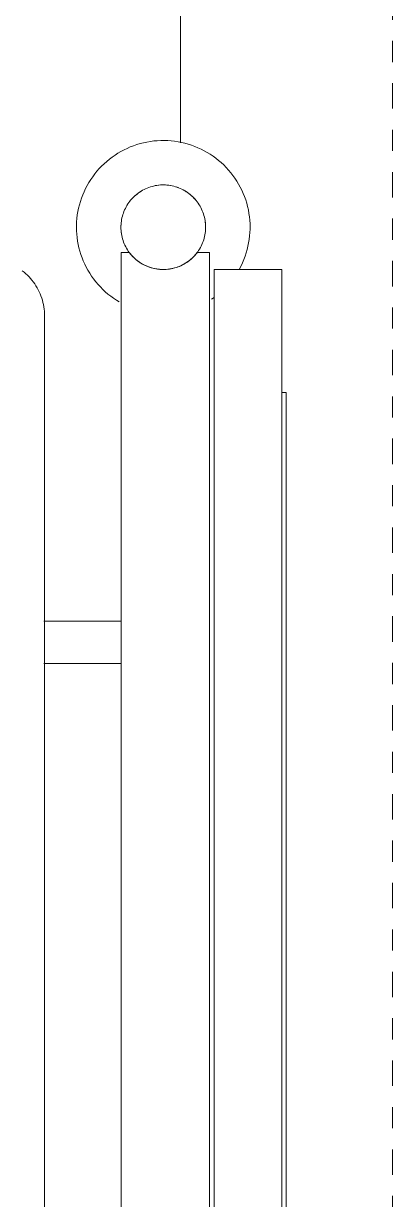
# Model space of a CAD drawing. Header units: millimetres. Extents: x -174154 to -170572, y -111302 to -109817.
# Drawn here: x -172388.83 to -172387.09, y -110588.04 to -110582.48 of the extents above; entities that cross this region are included whole.
import ezdxf

# ---------------------------------------------------------------- set-up
doc = ezdxf.new("R2010")
doc.units = ezdxf.units.MM
doc.linetypes.add('ACAD_ISO02W100', pattern=[15, 12, -3])
doc.linetypes.add('ADSK_Линия сетки', pattern=[21, 12, -3, 3, -3])
for name, color, linetype, lineweight in [('!Подложка', 252, 'ACAD_ISO02W100', 25), ('Оси', 7, 'Continuous', 9), ('Перекрытия', 7, 'Continuous', 18), ('Специальное оборудование', 7, 'Continuous', 18)]:
    doc.layers.add(name, color=color, linetype=linetype, lineweight=lineweight)

# ---------------------------------------------------------------- blocks, each defined once
blk = doc.blocks.new('Medical_All_ARJO_Enterprise-8000_Patient-Bed - Citadel-V11-В_АР_ПЭ_02 Этаж')
at = {"layer": 'Специальное оборудование'}
for p, q in [((-1220.693965882675, 464.4726514816385), (-1220.693965882666, -461.4300522533461)), ((-1178.871644628483, -461.4300522533461), (-1178.871644628492, 464.4726514816385)), ((-1142.758976349522, 434.4726549387116), (-1142.758976349531, -431.5273510217552)), ((-1256.852240821339, -380.365054975236), (-1256.852240821338, 384.6349450247642)), ((-1254.852240821339, -387.2318785145262), (-1254.852240821338, 387.2318785146114)), ((-1222.852240821338, 387.2318785146575), (-1222.852240821339, -387.2318785144801)), ((-1142.387793016433, -267.2392910622913), (-1178.871644628483, -267.2392910622913)), ((-1178.871644628483, -287.2392910622954), (-1142.403943200098, -287.2392910622954)), ((-1256.852240821339, -395.3650549752359), (-1256.852240821339, -380.365054975236)), ((-1254.852240821339, -453.437519073486), (-1254.852240821339, -387.231878514524)), ((-1222.852240821339, -387.2318785145235), (-1222.852240821339, -453.4375190734861)), ((-1256.852240821339, -390.9716566930341), (-1256.852240821339, -395.3650549752359)), ((-1256.852240821318, -395.3650549752295), (-1254.852240821318, -395.3650549752295)), ((-1221.590314598875, -439.3507767617638), (-1222.852240821326, -440.231265843559)), ((-1254.852240821318, -453.4375190734828), (-1222.852240821326, -453.4375190734828)), ((-1214.801036333184, -461.4300522533539), (-1220.693965882691, -461.4300522533539)), ((-1178.871644628502, -461.4300522533539), (-1182.812261072323, -461.4300522533539))]:
    blk.add_line(p, q, dxfattribs=at)
at = {"layer": 'Специальное оборудование', "flags": 128}
for points in [[(-1142.758976349531, -431.5273510217552), (-1142.737573672587, -432.5973421807591), (-1142.67339988146, -433.6656215821629), (-1142.566557640537, -434.7304802068078), (-1142.41721787461, -435.7902145080419), (-1142.225619495449, -436.8431291370721), (-1141.992069019578, -437.887539655087), (-1141.716940077956, -438.9217752280539), (-1141.40067281818, -439.9441812996939), (-1141.043773200404, -440.9531222383733), (-1140.646812187884, -441.9469839538305), (-1140.210424833549, -442.9241764793457), (-1139.735309264098, -443.8831365153096), (-1139.22222556307, -444.822329930248), (-1138.671994554943, -445.740254215049), (-1138.085496491959, -446.6354408866595), (-1137.463669645886, -447.5064578373699), (-1136.807508807045, -448.3519116258663), (-1136.118063692814, -449.1704497064553), (-1135.396437268268, -449.9607625927976), (-1134.643783981777, -450.7215859528914), (-1133.86130791804, -451.4517026316346), (-1133.05026087182, -452.1499445981149), (-1132.211940345393, -452.8151948141176)], [(-1157.806647083373, -473.4374999999952), (-1157.839442711566, -471.797937233581), (-1157.937777130149, -470.1609974178403), (-1158.10149302502, -468.5292993072937), (-1158.330328485662, -466.9054532708163), (-1158.623917424169, -465.2920571156866), (-1158.981790160864, -463.6916919315602), (-1159.403374175707, -462.1069179613493), (-1159.887995024201, -460.5402705053349), (-1160.434877416387, -458.9942558652573), (-1161.04314645709, -457.4713473347365), (-1161.7118290456, -455.9739812425358), (-1162.439855432424, -454.5045530550121), (-1163.226060930639, -453.0654135437701), (-1164.069187779174, -451.6588650250649), (-1164.967887154933, -450.2871576764418), (-1165.9207213306, -448.9524859370614), (-1166.926165974779, -447.6569849970002), (-1167.98261259052, -446.4027273813859), (-1169.088371088584, -445.1917196348487), (-1170.241672491279, -444.025899111461), (-1171.440671762385, -442.9071308753469), (-1172.683450758819, -441.8372047170365), (-1173.968021299315, -440.8178322901398), (-1175.292328345023, -439.850644373088), (-1176.654253287197, -438.9371882602289), (-1178.051617336443, -438.0789252864799)], [(-1234.756183628773, -453.7237720068391), (-1235.515766692028, -455.1771388525569), (-1236.216622997365, -456.6597183807747), (-1236.85763132419, -458.1691387805156), (-1237.437766195937, -459.702985301136), (-1237.956099520568, -461.258804115398), (-1238.411802075313, -462.8341062450877), (-1238.804144833322, -464.4263715428564), (-1239.132500129853, -466.0330527238734), (-1239.396342666503, -467.6515794410192), (-1239.595250351479, -469.2793623967742), (-1239.72890497492, -470.9137974856878), (-1239.797092717937, -472.552269960264), (-1239.806650322089, -473.4374999999952)], [(-1178.806667776214, -473.4374999999952), (-1178.822665627745, -472.6377140789979), (-1178.87063358917, -471.8392076448663), (-1178.950494921975, -471.0432581375441), (-1179.062121865087, -470.2511389064662), (-1179.205335839189, -469.4641171734081), (-1179.379907732493, -468.6834520052722), (-1179.585558267197, -467.9103922997732), (-1179.82195844631, -467.1461747875477), (-1180.088730079991, -466.3920220535923), (-1180.38544639052, -465.6491405813878), (-1180.711632695103, -464.9187188228237), (-1181.066767165235, -464.2019252969086), (-1181.450281661515, -463.4999067203601), (-1181.86156264257, -462.8137861731413), (-1182.299952146568, -462.1446613017941), (-1182.764748843809, -461.4936025633399), (-1183.255209158734, -460.8616515129033), (-1183.770548459474, -460.2498191373267), (-1184.309942313066, -459.6590842379126), (-1184.872527804422, -459.0903918644851), (-1185.457404916748, -458.5446518035081), (-1186.063637971457, -458.0227371226948), (-1186.690257124965, -457.5254827741606), (-1187.336259920313, -457.0536842588065), (-1188.000612890821, -456.6080963536209), (-1188.682253213458, -456.189431904179), (-1189.380090409134, -455.7983606843054), (-1190.093008087182, -455.4355083245123), (-1190.819865731399, -455.1014553111877), (-1191.559500524625, -454.7967360578853), (-1192.310729208957, -454.5218380504049), (-1193.072349978752, -454.2772010669121), (-1193.843144403256, -454.0632164743946), (-1194.621879375816, -453.8802266025747), (-1195.407309086596, -453.7285241961864), (-1196.198177015604, -453.6083519467264), (-1196.993217942872, -453.5199021041638), (-1197.791159972509, -453.4633161693626), (-1198.590726567484, -453.4386846677625), (-1199.390638591824, -453.446047004517), (-1200.189616356911, -453.4853914014363), (-1200.986381668772, -453.5566549158985), (-1201.779659872873, -453.6597235414688), (-1202.568181893312, -453.7944323903423), (-1203.350686263057, -453.9605659570944), (-1204.125921142055, -454.1578584634667), (-1204.89264631987, -454.3859942835089), (-1205.649635199761, -454.6446084486018), (-1206.395676761025, -454.9332872312361), (-1207.129577496306, -455.2515688069463), (-1207.850163320973, -455.5989439931217), (-1208.556281451444, -455.9748570635296), (-1209.246802249314, -456.3787066374882), (-1209.920621028627, -456.8098466418077), (-1210.576659823067, -457.2675873444436), (-1211.213869110527, -457.7511964579376), (-1211.831229492071, -458.2599003108724), (-1212.427753322769, -458.7928850855977), (-1213.002486291761, -459.3492981201564), (-1213.554508948895, -459.9282492724033), (-1214.082938175675, -460.5288123440006), (-1214.586928598066, -461.1500265621364), (-1215.065673938906, -461.7908981165797), (-1215.518408307775, -462.450401749573), (-1215.944407426257, -463.1274823959765), (-1216.342989786648, -463.8210568711819), (-1216.713517742189, -464.5300156040106), (-1217.055398527195, -465.2532244116981), (-1217.368085205341, -465.9895263144413), (-1217.651077544643, -466.7377433862696), (-1217.903922817732, -467.4966786394766), (-1218.126216526106, -468.2651179395444), (-1218.317603047243, -469.0418319475306), (-1218.477776203546, -469.8255780867018), (-1218.606479752138, -470.6151025304442), (-1218.703507794783, -471.4091422080625), (-1218.768705107321, -472.2064268254358), (-1218.801967387956, -473.0056808972822), (-1218.806629629248, -473.4374999999952)], [(-1239.806650322089, -473.4374999999952), (-1239.773854693896, -475.0770627664009), (-1239.675520275313, -476.7140025821328), (-1239.511804380451, -478.3457006926967), (-1239.282968919809, -479.9695467291655), (-1238.989379981293, -481.5829428843039), (-1238.631507244599, -483.1833080684303), (-1238.209923229764, -484.7680820386412), (-1237.725302381262, -486.3347294946469), (-1237.178419989075, -487.8807441347245), (-1236.570150948372, -489.403652665254), (-1235.901468359871, -490.901018757446), (-1235.173441973047, -492.3704469449784), (-1234.387236474824, -493.8095864562117), (-1233.544109626288, -495.2161349749256), (-1232.645410250547, -496.5878423235486), (-1231.692576074863, -497.9225140629204), (-1230.687131430692, -499.2180150029903), (-1229.630684814952, -500.4722726185959), (-1228.524926316878, -501.6832803651332), (-1227.371624914183, -502.8491008885295), (-1226.172625643086, -503.9678691246349), (-1224.929846646653, -505.037795282954), (-1223.645276106156, -506.0571677098507), (-1222.320969060439, -507.0243556268939), (-1220.959044118266, -507.9378117397615), (-1219.561680069029, -508.7960747135106), (-1218.131112397108, -509.597771510478), (-1216.669629705598, -510.3416195868123), (-1215.179570055063, -511.0264289442636), (-1213.663317223062, -511.651104033951), (-1212.123296890683, -512.2146455089791), (-1210.561972761934, -512.7161518232166), (-1208.98184262236, -513.154820673538), (-1207.385434343115, -513.5299502833491), (-1205.775301836886, -513.8409405253134), (-1204.154020972203, -514.0872938813781), (-1202.524185452598, -514.2686162387247), (-1200.888402667235, -514.3846175202583), (-1199.249289519606, -514.4351121486801), (-1197.609468241093, -514.4200193433586), (-1195.971562195938, -514.3393632495538), (-1194.338191684407, -514.1932728998244), (-1192.711969750888, -513.9819820075463), (-1191.095498003566, -513.7058285930898), (-1189.491362452395, -513.3652544430097), (-1187.902129372073, -512.9608044032707), (-1186.330341196515, -512.4931255076872), (-1184.778512451481, -511.9629659427102), (-1183.249125731954, -511.3711738505566), (-1181.74462773041, -510.7186959723244), (-1180.267425322719, -510.006576133434), (-1178.819881717613, -509.2359535737174), (-1177.404312676078, -508.4080611248747), (-1176.022982806588, -507.5242232382267), (-1174.678101942273, -506.585853865838), (-1173.371821605626, -505.5944541985382), (-1172.106231566539, -504.5516102643126), (-1170.883356499073, -503.4589903909716), (-1169.705152742481, -502.3183425372645), (-1168.57350517144, -501.1314914964047), (-1167.49022418066, -499.9003359768864), (-1166.457042788624, -498.6268455649197), (-1165.47561386518, -497.3130575734876), (-1164.547507487238, -495.9610737831058), (-1163.674208426998, -494.57305707946), (-1162.85711377669, -493.1512279931514), (-1162.097530713435, -491.6978611474249), (-1161.396674408098, -490.2152816192071), (-1160.755666081273, -488.7058612194663), (-1160.175531209526, -487.1720146988458), (-1159.657197884904, -485.6161958845838), (-1159.20149533015, -484.0408937548942), (-1158.809152572157, -482.4486284571341), (-1158.480797275609, -480.8419472761084), (-1158.216954738969, -479.2234205589713), (-1158.018047053992, -477.595637603199), (-1157.884392430551, -475.9612025143027), (-1157.816204687526, -474.3227300397265), (-1157.806647083373, -473.4374999999952)], [(-1218.806629629248, -473.4374999999952), (-1218.790631777727, -474.2372859209926), (-1218.742663816302, -475.0357923551242), (-1218.662802483488, -475.8317418624377), (-1218.551175540375, -476.6238610935243), (-1218.407961566273, -477.4108828265824), (-1218.233389672979, -478.1915479947183), (-1218.027739138274, -478.9646077002087), (-1217.791338959162, -479.7288252124341), (-1217.52456732548, -480.4829779463983), (-1217.227851014942, -481.2258594186027), (-1216.901664710368, -481.9562811771668), (-1216.546530240237, -482.6730747030819), (-1216.163015743947, -483.3750932796304), (-1215.751734762892, -484.0612138268319), (-1215.313345258903, -484.7303386981964), (-1214.848548561653, -485.3813974366506), (-1214.358088246729, -486.0133484870872), (-1213.842748945998, -486.6251808626638), (-1213.303355092397, -487.2159157620692), (-1212.740769601049, -487.7846081355054), (-1212.155892488714, -488.330348196465), (-1211.549659434015, -488.8522628772957), (-1210.923040280506, -489.3495172258213), (-1210.277037485159, -489.8213157411753), (-1209.61268451465, -490.2669036463695), (-1208.931044192004, -490.6855680958028), (-1208.233206996337, -491.076639315685), (-1207.52028931828, -491.4394916754695), (-1206.793431674064, -491.7735446888028), (-1206.053796880846, -492.0782639421052), (-1205.302568196514, -492.3531619495856), (-1204.540947426719, -492.5977989330784), (-1203.770153002206, -492.8117835255786), (-1202.991418029655, -492.9947733974158), (-1202.205988318876, -493.1464758038041), (-1201.415120389858, -493.2666480532554), (-1200.6200794626, -493.3550978958266), (-1199.822137432962, -493.4116838306279), (-1199.022570837978, -493.4363153322194), (-1198.222658813639, -493.4289529954735), (-1197.42368104856, -493.3896085985455), (-1196.626915736699, -493.3183450840834), (-1195.833637532598, -493.215276458513), (-1195.045115512159, -493.0805676096395), (-1194.262611142414, -492.9144340428874), (-1193.487376263416, -492.7171415365237), (-1192.720651085609, -492.4890057164729), (-1191.963662205701, -492.2303915513886), (-1191.217620644438, -491.9417127687457), (-1190.483719909165, -491.6234311930355), (-1189.76313408449, -491.2760560068688), (-1189.057015954036, -490.9001429364523), (-1188.366495156157, -490.4962933625023), (-1187.692676376835, -490.0651533581827), (-1187.036637582395, -489.6074126555469), (-1186.399428294944, -489.1238035420442), (-1185.7820679134, -488.6150996891094), (-1185.185544082703, -488.0821149143928), (-1184.61081111371, -487.5257018798254), (-1184.058788456585, -486.9467507275786), (-1183.530359229796, -486.3461876559812), (-1183.026368807397, -485.7249734378454), (-1182.547623466566, -485.0841018833934), (-1182.094889097696, -484.4245982504089), (-1181.668889979214, -483.747517604014), (-1181.270307618823, -483.0539431287999), (-1180.899779663282, -482.3449843959799), (-1180.557898878277, -481.6217755882924), (-1180.24521220013, -480.8854736855492), (-1179.96221986082, -480.1372566137209), (-1179.70937458774, -479.3783213605139), (-1179.487080879365, -478.6098820604461), (-1179.295694358228, -477.8331680524599), (-1179.135521201925, -477.0494219132714), (-1179.006817653333, -476.2598974695376), (-1178.909789610688, -475.465857791928), (-1178.84459229815, -474.6685731745461), (-1178.811330017516, -473.8693191026997), (-1178.806667776214, -473.4374999999952)]]:
    blk.add_lwpolyline(points, dxfattribs=at)
at = {"layer": 'Специальное оборудование'}
for radius, start, end in [(19.99998092651473, 60.21474161501794, 126.4674792022445), (19.99998092651476, 90.89186451563178, 101.5808744447422), (19.99998092651461, 79.8101606051764, 89.32848004344527), (19.99998092651462, 68.39273874566983, 72.45183053170626), (19.99998092651464, 134.9999999999996, 142.6019729115831), (19.99998092651462, 121.5619730137968, 134.8883764774841), (19.99998092651455, 53.47570852582653, 60.79595888136065), (19.99998092651473, 48.33285863942335, 52.37504763986737), (19.99998092651463, 40.18008986996761, 44.91030573842654), (19.99998092651462, 171.8082049657226, 179.9999999999997), (19.99998092651455, 359.9999999999996, 8.191795023279553), (19.99998092651481, 180, 188.1917950124167), (19.99998092651451, 351.8082049604393, 359.9999999999995), (19.99998092651464, 220.1800898230661, 232.3750478356911), (19.99998092651455, 301.5619730505626, 322.6019729355722), (19.99998092651459, 233.4757087594678, 240.7959591833582), (19.99998092651443, 248.3927395586981, 252.4518316308298), (19.9999809265145, 259.8101608928613, 281.5808744505906)]:
    blk.add_arc((-1198.806648702753, -473.4375000000013), radius, start, end, dxfattribs=at)
blk.add_open_spline([(-1210.693965882691, -457.353628347799), (-1211.485885180895, -457.9389224910392), (-1212.969379833673, -459.2165242390532), (-1214.2301190885, -460.6695682679942), (-1214.801036333185, -461.4300522533538)], degree=3, dxfattribs=at)
blk.add_open_spline([(-1182.812261072323, -461.4300522533539), (-1183.325402795089, -460.7465275113401), (-1184.175903458709, -459.7502902366273), (-1185.478749083805, -458.5047477199624), (-1186.886950443211, -457.3315225715829), (-1188.050524568029, -456.5496301098748), (-1188.871644628502, -456.0796507350273)], degree=3, knots=[0, 0, 0, 0, 0.3333333333333333, 0.5, 0.6666666666666666, 1, 1, 1, 1], dxfattribs=at)
blk = doc.blocks.new('A$C02fe7d8c')
at = {"layer": 'Оси', "linetype": 'ADSK_Линия сетки'}
blk.add_line((15029.99999999995, 16592.85830273531), (15029.99999999992, -2195.000000000149), dxfattribs=at)
at = {"layer": 'Перекрытия', "color": 251, "lineweight": 20, "true_color": 0x636466}
blk.add_line((14929.93549093291, 4174.639436483373), (14929.93549093291, 4795.999999999819), dxfattribs=at)
at = {"layer": 'Специальное оборудование', "color": 251, "lineweight": 20, "true_color": 0x636466, "rotation": 180}
blk.add_blockref('Medical_All_ARJO_Enterprise-8000_Patient-Bed - Citadel-V11-В_АР_ПЭ_02 Этаж', (13722.95815949232, 3661.379919366625), dxfattribs=at)

msp = doc.modelspace()

# ---------------------------------------------------------------- block references
at = {"layer": '!Подложка', "ltscale": 20, "xscale": 0.01, "yscale": 0.01, "zscale": 0.01}
msp.add_blockref('A$C02fe7d8c', (-172537.3894769453, -110624.7877293258), dxfattribs=at)

doc.saveas('drawing.dxf')
